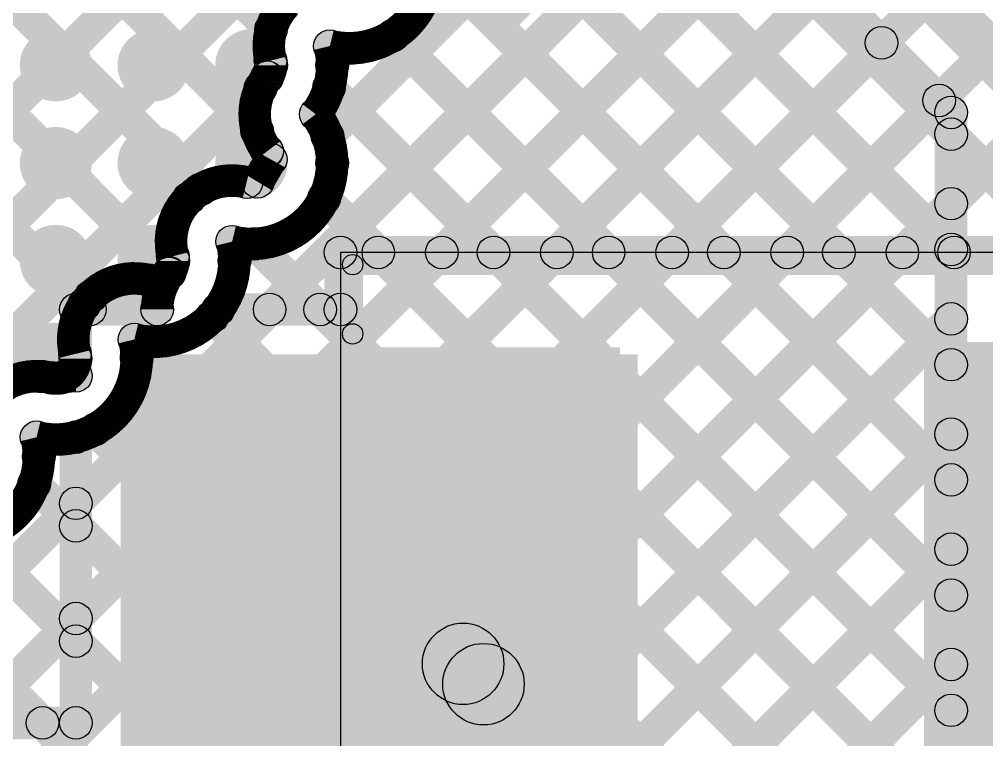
# Model space of a CAD drawing. Header units: millimetres. Extents: x -0.28 to 3.03, y -0.05 to 3.12.
# Drawn here: x 1.1991 to 1.4367, y 1.0364 to 1.2132 of the extents above; entities that cross this region are included whole.
import ezdxf

# ---------------------------------------------------------------- set-up
doc = ezdxf.new("R2010")
doc.units = ezdxf.units.MM
doc.header["$MEASUREMENT"] = 0
for name, color, linetype in [('BottomLayer', 5, 'Continuous'), ('BottomPaste', 16, 'Continuous'), ('BottomSolder', 6, 'Continuous'), ('TopLayer', 1, 'Continuous'), ('TopOverlay', 2, 'Continuous'), ('TopPaste', 8, 'Continuous'), ('TopSolder', 216, 'Continuous'), ('ViaHoleLayer', 16, 'Continuous')]:
    doc.layers.add(name, color=color, linetype=linetype)

# ---------------------------------------------------------------- blocks, each defined once
blk = doc.blocks.new('NR5040T4R7N_16')
at = {"layer": 'TopLayer'}
for points in [[(-0.10039, 0.07874), (-0.04134, 0.07874), (-0.04134, -0.07874), (-0.10039, -0.07874)], [(0.04134, 0.07874), (0.10039, 0.07874), (0.10039, -0.07874), (0.04134, -0.07874)]]:
    blk.add_hatch(color=1, dxfattribs=at).paths.add_polyline_path(points)
at = {"layer": 'TopOverlay'}
h = blk.add_hatch(color=2, dxfattribs=at)
edge = h.paths.add_edge_path()
edge.add_arc((-0.103, 0.103), 0.0025, 0, 360)
h = blk.add_hatch(color=2, dxfattribs=at)
edge = h.paths.add_edge_path()
edge.add_arc((-0.103, 0.103), 0.0025, 0, 360)
for points in [[(0.103, 0.1055), (0.103, 0.1005), (-0.103, 0.1005), (-0.103, 0.1055)], [(-0.1055, 0.103), (-0.1005, 0.103), (-0.1005, 0.086), (-0.1055, 0.086)], [(0.1005, 0.103), (0.1055, 0.103), (0.1055, 0.086), (0.1005, 0.086)], [(-0.1055, -0.086), (-0.1005, -0.086), (-0.1005, -0.103), (-0.1055, -0.103)], [(0.1005, -0.086), (0.1055, -0.086), (0.1055, -0.103), (0.1005, -0.103)], [(0.103, -0.1005), (0.103, -0.1055), (-0.103, -0.1055), (-0.103, -0.1005)]]:
    blk.add_hatch(color=2, dxfattribs=at).paths.add_polyline_path(points)
h = blk.add_hatch(color=2, dxfattribs=at)
edge = h.paths.add_edge_path()
edge.add_arc((0.103, 0.103), 0.0025, 0, 360)
h = blk.add_hatch(color=2, dxfattribs=at)
edge = h.paths.add_edge_path()
edge.add_arc((0.103, 0.103), 0.0025, 0, 360)
h = blk.add_hatch(color=2, dxfattribs=at)
edge = h.paths.add_edge_path()
edge.add_arc((-0.103, 0.086), 0.0025, 0, 360)
h = blk.add_hatch(color=2, dxfattribs=at)
edge = h.paths.add_edge_path()
edge.add_arc((0.103, 0.086), 0.0025, 0, 360)
h = blk.add_hatch(color=2, dxfattribs=at)
edge = h.paths.add_edge_path()
edge.add_arc((-0.117, 0.076), 0.0025, 0, 360)
h = blk.add_hatch(color=2, dxfattribs=at)
edge = h.paths.add_edge_path()
edge.add_arc((-0.109, 0.076), 0.0025, 0, 360)
h = blk.add_hatch(color=2, dxfattribs=at)
edge = h.paths.add_edge_path()
edge.add_arc((-0.103, -0.086), 0.0025, 0, 360)
h = blk.add_hatch(color=2, dxfattribs=at)
edge = h.paths.add_edge_path()
edge.add_arc((0.103, -0.086), 0.0025, 0, 360)
h = blk.add_hatch(color=2, dxfattribs=at)
edge = h.paths.add_edge_path()
edge.add_arc((-0.103, -0.103), 0.0025, 0, 360)
h = blk.add_hatch(color=2, dxfattribs=at)
edge = h.paths.add_edge_path()
edge.add_arc((-0.103, -0.103), 0.0025, 0, 360)
h = blk.add_hatch(color=2, dxfattribs=at)
edge = h.paths.add_edge_path()
edge.add_arc((0.103, -0.103), 0.0025, 0, 360)
h = blk.add_hatch(color=2, dxfattribs=at)
edge = h.paths.add_edge_path()
edge.add_arc((0.103, -0.103), 0.0025, 0, 360)
at = {"layer": 'TopPaste'}
for points in [[(-0.10039, 0.07874), (-0.04134, 0.07874), (-0.04134, -0.07874), (-0.10039, -0.07874)], [(0.04134, 0.07874), (0.10039, 0.07874), (0.10039, -0.07874), (0.04134, -0.07874)]]:
    blk.add_hatch(color=8, dxfattribs=at).paths.add_polyline_path(points)
at = {"layer": 'TopSolder'}
for points in [[(-0.10439, 0.08274), (-0.03734, 0.08274), (-0.03734, -0.08274), (-0.10439, -0.08274)], [(0.03734, 0.08274), (0.10439, 0.08274), (0.10439, -0.08274), (0.03734, -0.08274)]]:
    blk.add_hatch(color=216, dxfattribs=at).paths.add_polyline_path(points)
at = {"layer": 'TopOverlay', "const_width": 0.005}
blk.add_lwpolyline([(-0.109, 0.076, 1), (-0.117, 0.076, 1)], format="xyb", close=True, dxfattribs=at)
at = {"layer": 'TopOverlay'}
for centre in [(-0.103, 0.103), (-0.103, 0.103), (0.103, 0.103), (0.103, 0.103), (-0.103, 0.086), (0.103, 0.086), (-0.117, 0.076), (-0.109, 0.076), (-0.103, -0.086), (0.103, -0.086), (-0.103, -0.103), (-0.103, -0.103), (0.103, -0.103), (0.103, -0.103)]:
    blk.add_circle(centre, 0.0025, dxfattribs=at)
blk = doc.blocks.new('C__0603_B_82')
at = {"layer": 'BottomLayer'}
for points in [[(-0.045, -0.0175), (-0.045, 0.0175), (-0.015, 0.0175), (-0.015, -0.0175)], [(0.015, -0.0175), (0.015, 0.0175), (0.045, 0.0175), (0.045, -0.0175)]]:
    blk.add_hatch(color=5, dxfattribs=at).paths.add_polyline_path(points)
at = {"layer": 'BottomPaste'}
for points in [[(-0.045, -0.0175), (-0.045, 0.0175), (-0.015, 0.0175), (-0.015, -0.0175)], [(0.015, -0.0175), (0.015, 0.0175), (0.045, 0.0175), (0.045, -0.0175)]]:
    blk.add_hatch(color=16, dxfattribs=at).paths.add_polyline_path(points)
at = {"layer": 'BottomSolder'}
for points in [[(-0.04736, -0.01986), (-0.04736, 0.01986), (-0.01264, 0.01986), (-0.01264, -0.01986)], [(0.01264, -0.01986), (0.01264, 0.01986), (0.04736, 0.01986), (0.04736, -0.01986)]]:
    blk.add_hatch(color=6, dxfattribs=at).paths.add_polyline_path(points)

msp = doc.modelspace()

# ---------------------------------------------------------------- hatches: boundary and pattern name
at = {"layer": 'BottomLayer'}
for points in [[(1.02248, 1.44344), (1.02814, 1.4491), (1.26376, 1.21348), (1.2581, 1.20782)], [(0.99833, 1.43931), (1.00398, 1.44497), (1.26034, 1.18861), (1.25469, 1.18295)], [(0.98236, 1.42699), (0.98802, 1.43265), (1.24639, 1.17428), (1.24073, 1.16862)], [(0.96194, 1.41913), (0.96759, 1.42479), (1.2387, 1.15369), (1.23304, 1.14803)], [(0.95439, 1.39839), (0.96005, 1.40405), (1.21796, 1.14614), (1.2123, 1.14048)], [(0.9365, 1.388), (0.94216, 1.39366), (1.20742, 1.1284), (1.20177, 1.12274)], [(1.29424, 1.28483), (1.2999, 1.29048), (1.43083, 1.15955), (1.42517, 1.15389)], [(1.35797, 1.27597), (1.36646, 1.28446), (1.44924, 1.20167), (1.44076, 1.19318)], [(1.08754, 1.07641), (1.08188, 1.08207), (1.28051, 1.2807), (1.28617, 1.27505)], [(1.27767, 1.1817), (1.27202, 1.18735), (1.34516, 1.2605), (1.35082, 1.25484)], [(1.29535, 1.25543), (1.30101, 1.26109), (1.43083, 1.13127), (1.42517, 1.12561)], [(1.11566, 1.07625), (1.11, 1.08191), (1.28173, 1.25364), (1.28739, 1.24799)], [(1.36752, 1.24521), (1.37317, 1.25087), (1.43083, 1.19321), (1.42517, 1.18756)], [(1.36483, 1.24252), (1.37048, 1.24818), (1.43083, 1.18783), (1.42517, 1.18218)], [(1.05743, 0.93317), (1.05177, 0.93883), (1.3593, 1.24636), (1.36496, 1.2407)], [(1.08572, 0.93317), (1.08006, 0.93883), (1.37981, 1.23858), (1.38546, 1.23292)], [(1.29702, 1.22548), (1.30267, 1.23114), (1.43083, 1.10298), (1.42517, 1.09732)], [(1.114, 0.93317), (1.10834, 0.93883), (1.39395, 1.22444), (1.39961, 1.21878)], [(1.28788, 1.20633), (1.29353, 1.21199), (1.43083, 1.0747), (1.42517, 1.06904)], [(1.14228, 0.93317), (1.13663, 0.93883), (1.40809, 1.21029), (1.41375, 1.20464)], [(1.16852, 1.10083), (1.16286, 1.10648), (1.25552, 1.19914), (1.26117, 1.19348)], [(1.27235, 1.19358), (1.27801, 1.19923), (1.43083, 1.04641), (1.42517, 1.04076)], [(1.17057, 0.93317), (1.16491, 0.93883), (1.42223, 1.19615), (1.42789, 1.19049)], [(1.432, 0.986), (1.424, 0.986), (1.424, 1.19038), (1.432, 1.19038)], [(1.27117, 1.16648), (1.27682, 1.17213), (1.43083, 1.01813), (1.42517, 1.01247)], [(1.19885, 0.93317), (1.1932, 0.93883), (1.42517, 1.1708), (1.43083, 1.16515)], [(1.25409, 1.15527), (1.25975, 1.16092), (1.43083, 0.98984), (1.42517, 0.98419)], [(1.24366, 1.13741), (1.24932, 1.14307), (1.45356, 0.93883), (1.4479, 0.93317)], [(1.22714, 0.93317), (1.22148, 0.93883), (1.42517, 1.14252), (1.43083, 1.13686)], [(1.2251, 1.12769), (1.23076, 1.13335), (1.42528, 0.93883), (1.41962, 0.93317)], [(1.21483, 1.10968), (1.22048, 1.11534), (1.39699, 0.93883), (1.39133, 0.93317)], [(1.25542, 0.93317), (1.24976, 0.93883), (1.42517, 1.11424), (1.43083, 1.10858)], [(1.19991, 1.09631), (1.20557, 1.10197), (1.36871, 0.93883), (1.36305, 0.93317)], [(1.15643, 1.08322), (1.16209, 1.08888), (1.31214, 0.93883), (1.30648, 0.93317)], [(1.18447, 1.08347), (1.19013, 1.08913), (1.34042, 0.93883), (1.33477, 0.93317)], [(1.28371, 0.93317), (1.27805, 0.93883), (1.42517, 1.08595), (1.43083, 1.08029)], [(1.31199, 0.93317), (1.30633, 0.93883), (1.42517, 1.05767), (1.43083, 1.05201)]]:
    msp.add_hatch(color=5, dxfattribs=at).paths.add_polyline_path(points)
h = msp.add_hatch(color=5, dxfattribs=at)
edge = h.paths.add_edge_path()
edge.add_arc((1.26093, 1.21065), 0.004, 0, 360)
h = msp.add_hatch(color=5, dxfattribs=at)
edge = h.paths.add_edge_path()
edge.add_arc((1.29071, 1.20916), 0.004, 0, 360)
h = msp.add_hatch(color=5, dxfattribs=at)
edge = h.paths.add_edge_path()
edge.add_arc((1.20808, 1.20195), 0.00886, 0, 360)
h = msp.add_hatch(color=5, dxfattribs=at)
edge = h.paths.add_edge_path()
edge.add_arc((1.23209, 1.20195), 0.00886, 0, 360)
h = msp.add_hatch(color=5, dxfattribs=at)
edge = h.paths.add_edge_path()
edge.add_arc((1.25611, 1.20195), 0.00886, 0, 360)
h = msp.add_hatch(color=5, dxfattribs=at)
edge = h.paths.add_edge_path()
edge.add_arc((1.2754, 1.20668), 0.004, 0, 360)
h = msp.add_hatch(color=5, dxfattribs=at)
edge = h.paths.add_edge_path()
edge.add_arc((1.2754, 1.20668), 0.004, 0, 360)
h = msp.add_hatch(color=5, dxfattribs=at)
edge = h.paths.add_edge_path()
edge.add_arc((1.41092, 1.20746), 0.004, 0, 360)
h = msp.add_hatch(color=5, dxfattribs=at)
edge = h.paths.add_edge_path()
edge.add_arc((1.26083, 1.20311), 0.004, 0, 360)
h = msp.add_hatch(color=5, dxfattribs=at)
edge = h.paths.add_edge_path()
edge.add_arc((1.26083, 1.20311), 0.004, 0, 360)
h = msp.add_hatch(color=5, dxfattribs=at)
edge = h.paths.add_edge_path()
edge.add_arc((1.26097, 1.20195), 0.004, 0, 360)
h = msp.add_hatch(color=5, dxfattribs=at)
edge = h.paths.add_edge_path()
edge.add_arc((1.27597, 1.20195), 0.004, 0, 360)
h = msp.add_hatch(color=5, dxfattribs=at)
edge = h.paths.add_edge_path()
edge.add_arc((1.27597, 1.20195), 0.004, 0, 360)
h = msp.add_hatch(color=5, dxfattribs=at)
edge = h.paths.add_edge_path()
edge.add_arc((1.25998, 1.19902), 0.004, 0, 360)
h = msp.add_hatch(color=5, dxfattribs=at)
edge = h.paths.add_edge_path()
edge.add_arc((1.26, 1.19904), 0.004, 0, 360)
h = msp.add_hatch(color=5, dxfattribs=at)
edge = h.paths.add_edge_path()
edge.add_arc((1.26, 1.19904), 0.004, 0, 360)
h = msp.add_hatch(color=5, dxfattribs=at)
edge = h.paths.add_edge_path()
edge.add_arc((1.25834, 1.19631), 0.004, 0, 360)
h = msp.add_hatch(color=5, dxfattribs=at)
edge = h.paths.add_edge_path()
edge.add_arc((1.27518, 1.19641), 0.004, 0, 360)
h = msp.add_hatch(color=5, dxfattribs=at)
edge = h.paths.add_edge_path()
edge.add_arc((1.42506, 1.19332), 0.004, 0, 360)
h = msp.add_hatch(color=5, dxfattribs=at)
edge = h.paths.add_edge_path()
edge.add_arc((1.27193, 1.18994), 0.004, 0, 360)
h = msp.add_hatch(color=5, dxfattribs=at)
edge = h.paths.add_edge_path()
edge.add_arc((1.27193, 1.18994), 0.004, 0, 360)
h = msp.add_hatch(color=5, dxfattribs=at)
edge = h.paths.add_edge_path()
edge.add_arc((1.428, 1.19038), 0.004, 0, 360)
h = msp.add_hatch(color=5, dxfattribs=at)
edge = h.paths.add_edge_path()
edge.add_arc((1.428, 1.19038), 0.004, 0, 360)
h = msp.add_hatch(color=5, dxfattribs=at)
edge = h.paths.add_edge_path()
edge.add_arc((1.25752, 1.18578), 0.004, 0, 360)
h = msp.add_hatch(color=5, dxfattribs=at)
edge = h.paths.add_edge_path()
edge.add_arc((1.27484, 1.18453), 0.004, 0, 360)
h = msp.add_hatch(color=5, dxfattribs=at)
edge = h.paths.add_edge_path()
edge.add_arc((1.428, 1.18501), 0.004, 0, 360)
h = msp.add_hatch(color=5, dxfattribs=at)
edge = h.paths.add_edge_path()
edge.add_arc((1.20808, 1.17794), 0.00886, 0, 360)
h = msp.add_hatch(color=5, dxfattribs=at)
edge = h.paths.add_edge_path()
edge.add_arc((1.23209, 1.17794), 0.00886, 0, 360)
h = msp.add_hatch(color=5, dxfattribs=at)
edge = h.paths.add_edge_path()
edge.add_arc((1.25611, 1.17794), 0.00886, 0, 360)
h = msp.add_hatch(color=5, dxfattribs=at)
edge = h.paths.add_edge_path()
edge.add_arc((1.25998, 1.18087), 0.004, 0, 360)
h = msp.add_hatch(color=5, dxfattribs=at)
edge = h.paths.add_edge_path()
edge.add_arc((1.26, 1.18085), 0.004, 0, 360)
h = msp.add_hatch(color=5, dxfattribs=at)
edge = h.paths.add_edge_path()
edge.add_arc((1.26088, 1.17885), 0.004, 0, 360)
h = msp.add_hatch(color=5, dxfattribs=at)
edge = h.paths.add_edge_path()
edge.add_arc((1.27597, 1.17794), 0.004, 0, 360)
h = msp.add_hatch(color=5, dxfattribs=at)
edge = h.paths.add_edge_path()
edge.add_arc((1.27597, 1.17794), 0.004, 0, 360)
h = msp.add_hatch(color=5, dxfattribs=at)
edge = h.paths.add_edge_path()
edge.add_arc((1.25495, 1.17322), 0.004, 0, 360)
h = msp.add_hatch(color=5, dxfattribs=at)
edge = h.paths.add_edge_path()
edge.add_arc((1.25768, 1.17334), 0.004, 0, 360)
h = msp.add_hatch(color=5, dxfattribs=at)
edge = h.paths.add_edge_path()
edge.add_arc((1.24356, 1.17145), 0.004, 0, 360)
h = msp.add_hatch(color=5, dxfattribs=at)
edge = h.paths.add_edge_path()
edge.add_arc((1.24077, 1.16926), 0.004, 0, 360)
h = msp.add_hatch(color=5, dxfattribs=at)
edge = h.paths.add_edge_path()
edge.add_arc((1.24077, 1.16926), 0.004, 0, 360)
h = msp.add_hatch(color=5, dxfattribs=at)
edge = h.paths.add_edge_path()
edge.add_arc((1.24077, 1.16926), 0.004, 0, 360)
h = msp.add_hatch(color=5, dxfattribs=at)
edge = h.paths.add_edge_path()
edge.add_arc((1.27399, 1.16931), 0.004, 0, 360)
h = msp.add_hatch(color=5, dxfattribs=at)
edge = h.paths.add_edge_path()
edge.add_arc((1.428, 1.16798), 0.004, 0, 360)
h = msp.add_hatch(color=5, dxfattribs=at)
edge = h.paths.add_edge_path()
edge.add_arc((1.20808, 1.15392), 0.00886, 0, 360)
h = msp.add_hatch(color=5, dxfattribs=at)
edge = h.paths.add_edge_path()
edge.add_arc((1.23209, 1.15392), 0.00886, 0, 360)
h = msp.add_hatch(color=5, dxfattribs=at)
edge = h.paths.add_edge_path()
edge.add_arc((1.25138, 1.15865), 0.004, 0, 360)
h = msp.add_hatch(color=5, dxfattribs=at)
edge = h.paths.add_edge_path()
edge.add_arc((1.25138, 1.15865), 0.004, 0, 360)
h = msp.add_hatch(color=5, dxfattribs=at)
edge = h.paths.add_edge_path()
edge.add_arc((1.25692, 1.1581), 0.004, 0, 360)
h = msp.add_hatch(color=5, dxfattribs=at)
edge = h.paths.add_edge_path()
edge.add_arc((1.428, 1.15672), 0.004, 0, 360)
h = msp.add_hatch(color=5, dxfattribs=at)
edge = h.paths.add_edge_path()
edge.add_arc((1.23681, 1.15508), 0.004, 0, 360)
h = msp.add_hatch(color=5, dxfattribs=at)
edge = h.paths.add_edge_path()
edge.add_arc((1.23681, 1.15508), 0.004, 0, 360)
h = msp.add_hatch(color=5, dxfattribs=at)
edge = h.paths.add_edge_path()
edge.add_arc((1.23695, 1.15392), 0.004, 0, 360)
h = msp.add_hatch(color=5, dxfattribs=at)
edge = h.paths.add_edge_path()
edge.add_arc((1.25195, 1.15392), 0.004, 0, 360)
h = msp.add_hatch(color=5, dxfattribs=at)
edge = h.paths.add_edge_path()
edge.add_arc((1.25195, 1.15392), 0.004, 0, 360)
h = msp.add_hatch(color=5, dxfattribs=at)
edge = h.paths.add_edge_path()
edge.add_arc((1.23587, 1.15086), 0.004, 0, 360)
h = msp.add_hatch(color=5, dxfattribs=at)
edge = h.paths.add_edge_path()
edge.add_arc((1.23094, 1.1492), 0.004, 0, 360)
h = msp.add_hatch(color=5, dxfattribs=at)
edge = h.paths.add_edge_path()
edge.add_arc((1.23094, 1.1492), 0.004, 0, 360)
h = msp.add_hatch(color=5, dxfattribs=at)
edge = h.paths.add_edge_path()
edge.add_arc((1.23094, 1.1492), 0.004, 0, 360)
h = msp.add_hatch(color=5, dxfattribs=at)
edge = h.paths.add_edge_path()
edge.add_arc((1.21676, 1.14524), 0.004, 0, 360)
h = msp.add_hatch(color=5, dxfattribs=at)
edge = h.paths.add_edge_path()
edge.add_arc((1.21676, 1.14524), 0.004, 0, 360)
h = msp.add_hatch(color=5, dxfattribs=at)
edge = h.paths.add_edge_path()
edge.add_arc((1.21676, 1.14524), 0.004, 0, 360)
h = msp.add_hatch(color=5, dxfattribs=at)
edge = h.paths.add_edge_path()
edge.add_arc((1.21513, 1.14331), 0.004, 0, 360)
h = msp.add_hatch(color=5, dxfattribs=at)
edge = h.paths.add_edge_path()
edge.add_arc((1.24649, 1.14024), 0.004, 0, 360)
h = msp.add_hatch(color=5, dxfattribs=at)
edge = h.paths.add_edge_path()
edge.add_arc((1.428, 1.13969), 0.004, 0, 360)
h = msp.add_hatch(color=5, dxfattribs=at)
edge = h.paths.add_edge_path()
edge.add_arc((1.20808, 1.12991), 0.00886, 0, 360)
h = msp.add_hatch(color=5, dxfattribs=at)
edge = h.paths.add_edge_path()
edge.add_arc((1.22737, 1.13463), 0.004, 0, 360)
h = msp.add_hatch(color=5, dxfattribs=at)
edge = h.paths.add_edge_path()
edge.add_arc((1.22737, 1.13463), 0.004, 0, 360)
h = msp.add_hatch(color=5, dxfattribs=at)
edge = h.paths.add_edge_path()
edge.add_arc((1.2128, 1.13106), 0.004, 0, 360)
h = msp.add_hatch(color=5, dxfattribs=at)
edge = h.paths.add_edge_path()
edge.add_arc((1.21294, 1.12991), 0.004, 0, 360)
h = msp.add_hatch(color=5, dxfattribs=at)
edge = h.paths.add_edge_path()
edge.add_arc((1.22793, 1.13052), 0.004, 0, 360)
h = msp.add_hatch(color=5, dxfattribs=at)
edge = h.paths.add_edge_path()
edge.add_arc((1.22794, 1.12991), 0.004, 0, 360)
h = msp.add_hatch(color=5, dxfattribs=at)
edge = h.paths.add_edge_path()
edge.add_arc((1.22794, 1.12991), 0.004, 0, 360)
h = msp.add_hatch(color=5, dxfattribs=at)
edge = h.paths.add_edge_path()
edge.add_arc((1.428, 1.12844), 0.004, 0, 360)
h = msp.add_hatch(color=5, dxfattribs=at)
edge = h.paths.add_edge_path()
edge.add_arc((1.20459, 1.12557), 0.004, 0, 360)
h = msp.add_hatch(color=5, dxfattribs=at)
edge = h.paths.add_edge_path()
edge.add_arc((1.20692, 1.12519), 0.004, 0, 360)
h = msp.add_hatch(color=5, dxfattribs=at)
edge = h.paths.add_edge_path()
edge.add_arc((1.20692, 1.12519), 0.004, 0, 360)
h = msp.add_hatch(color=5, dxfattribs=at)
edge = h.paths.add_edge_path()
edge.add_arc((1.20335, 1.11062), 0.004, 0, 360)
h = msp.add_hatch(color=5, dxfattribs=at)
edge = h.paths.add_edge_path()
edge.add_arc((1.20335, 1.11062), 0.004, 0, 360)
h = msp.add_hatch(color=5, dxfattribs=at)
edge = h.paths.add_edge_path()
edge.add_arc((1.21765, 1.11251), 0.004, 0, 360)
h = msp.add_hatch(color=5, dxfattribs=at)
edge = h.paths.add_edge_path()
edge.add_arc((1.428, 1.11141), 0.004, 0, 360)
h = msp.add_hatch(color=5, dxfattribs=at)
edge = h.paths.add_edge_path()
edge.add_arc((1.20392, 1.10589), 0.004, 0, 360)
h = msp.add_hatch(color=5, dxfattribs=at)
edge = h.paths.add_edge_path()
edge.add_arc((1.20392, 1.10589), 0.004, 0, 360)
h = msp.add_hatch(color=5, dxfattribs=at)
edge = h.paths.add_edge_path()
edge.add_arc((1.20274, 1.09914), 0.004, 0, 360)
h = msp.add_hatch(color=5, dxfattribs=at)
edge = h.paths.add_edge_path()
edge.add_arc((1.428, 1.10015), 0.004, 0, 360)
h = msp.add_hatch(color=5, dxfattribs=at)
edge = h.paths.add_edge_path()
edge.add_arc((1.428, 1.08312), 0.004, 0, 360)
h = msp.add_hatch(color=5, dxfattribs=at)
edge = h.paths.add_edge_path()
edge.add_arc((1.428, 1.07187), 0.004, 0, 360)
h = msp.add_hatch(color=5, dxfattribs=at)
edge = h.paths.add_edge_path()
edge.add_arc((1.428, 1.05484), 0.004, 0, 360)
h = msp.add_hatch(color=5, dxfattribs=at)
edge = h.paths.add_edge_path()
edge.add_arc((1.428, 1.04358), 0.004, 0, 360)
at = {"layer": 'TopLayer'}
for points in [[(1.02248, 1.44344), (1.02814, 1.4491), (1.26376, 1.21348), (1.2581, 1.20782)], [(0.99833, 1.43931), (1.00398, 1.44497), (1.26034, 1.18861), (1.25469, 1.18295)], [(0.98236, 1.42699), (0.98802, 1.43265), (1.24639, 1.17428), (1.24073, 1.16862)], [(0.96194, 1.41913), (0.96759, 1.42479), (1.2387, 1.15369), (1.23304, 1.14803)], [(0.95439, 1.39839), (0.96005, 1.40405), (1.21927, 1.14483), (1.21362, 1.13917)], [(0.9365, 1.388), (0.94216, 1.39366), (1.20742, 1.1284), (1.20177, 1.12274)], [(1.27767, 1.1817), (1.27202, 1.18735), (1.47357, 1.3889), (1.47922, 1.38325)], [(1.26343, 1.13917), (1.25777, 1.14483), (1.4869, 1.37395), (1.49255, 1.36829)], [(1.27267, 1.36296), (1.27833, 1.36862), (1.48812, 1.15883), (1.48246, 1.15317)], [(1.30572, 1.15317), (1.30006, 1.15883), (1.46412, 1.32289), (1.46977, 1.31723)], [(1.29567, 1.31168), (1.30133, 1.31733), (1.45983, 1.15883), (1.45418, 1.15317)], [(1.334, 1.15317), (1.32834, 1.15883), (1.46573, 1.29622), (1.47139, 1.29056)], [(1.29424, 1.28483), (1.2999, 1.29048), (1.43155, 1.15883), (1.42589, 1.15317)], [(1.08754, 1.07641), (1.08188, 1.08207), (1.28051, 1.2807), (1.28617, 1.27505)], [(1.36228, 1.15317), (1.35663, 1.15883), (1.46261, 1.26481), (1.46827, 1.25916)], [(1.29535, 1.25543), (1.30101, 1.26109), (1.40327, 1.15883), (1.39761, 1.15317)], [(1.11566, 1.07625), (1.11, 1.08191), (1.28173, 1.25364), (1.28739, 1.24799)], [(1.39057, 1.15317), (1.38491, 1.15883), (1.46197, 1.23589), (1.46763, 1.23023)], [(1.29702, 1.22548), (1.30267, 1.23114), (1.37498, 1.15883), (1.36932, 1.15317)], [(1.41885, 1.15317), (1.4132, 1.15883), (1.47259, 1.21822), (1.47824, 1.21256)], [(1.28788, 1.20633), (1.29353, 1.21199), (1.3467, 1.15883), (1.34104, 1.15317)], [(1.16852, 1.10083), (1.16286, 1.10648), (1.25552, 1.19914), (1.26117, 1.19348)], [(1.27235, 1.19358), (1.27801, 1.19923), (1.31841, 1.15883), (1.31276, 1.15317)], [(1.27117, 1.16648), (1.27682, 1.17213), (1.29013, 1.15883), (1.28447, 1.15317)], [(1.25409, 1.15527), (1.25975, 1.16092), (1.27584, 1.14483), (1.27019, 1.13917)], [(1.278, 1.152), (1.278, 1.16), (1.503, 1.16), (1.503, 1.152)], [(1.282, 1.142), (1.274, 1.142), (1.274, 1.156), (1.282, 1.156)], [(1.213, 1.138), (1.213, 1.146), (1.23298, 1.146), (1.23298, 1.138)], [(1.24798, 1.138), (1.24798, 1.146), (1.278, 1.146), (1.278, 1.138)], [(1.217, 1.12567), (1.209, 1.12567), (1.209, 1.142), (1.217, 1.142)], [(1.426, 0.71), (1.54, 0.71), (1.54, 1.134), (1.426, 1.134)], [(1.224, 0.919), (1.351, 0.919), (1.351, 1.131), (1.224, 1.131)], [(1.217, 1.0405), (1.209, 1.0405), (1.209, 1.11067), (1.217, 1.11067)], [(1.19991, 1.09631), (1.20557, 1.10197), (1.21583, 1.09171), (1.21017, 1.08605)], [(1.16193, 1.03767), (1.15627, 1.04333), (1.21017, 1.09723), (1.21583, 1.09157)], [(1.15643, 1.08322), (1.16209, 1.08888), (1.20764, 1.04333), (1.20198, 1.03767)], [(1.18447, 1.08347), (1.19013, 1.08913), (1.21583, 1.06342), (1.21017, 1.05777)], [(1.19022, 1.03767), (1.18456, 1.04333), (1.21017, 1.06894), (1.21583, 1.06328)], [(1.30106, 1.04793), (1.3152, 1.06207), (1.3202, 1.05707), (1.30606, 1.04293)], [(1.01773, 1.0365), (1.01773, 1.0445), (1.213, 1.0445), (1.213, 1.0365)]]:
    msp.add_hatch(color=1, dxfattribs=at).paths.add_polyline_path(points)
h = msp.add_hatch(color=1, dxfattribs=at)
edge = h.paths.add_edge_path()
edge.add_arc((1.26093, 1.21065), 0.004, 0, 360)
h = msp.add_hatch(color=1, dxfattribs=at)
edge = h.paths.add_edge_path()
edge.add_arc((1.29071, 1.20916), 0.004, 0, 360)
h = msp.add_hatch(color=1, dxfattribs=at)
edge = h.paths.add_edge_path()
edge.add_arc((1.20808, 1.20195), 0.00886, 0, 360)
h = msp.add_hatch(color=1, dxfattribs=at)
edge = h.paths.add_edge_path()
edge.add_arc((1.23209, 1.20195), 0.00886, 0, 360)
h = msp.add_hatch(color=1, dxfattribs=at)
edge = h.paths.add_edge_path()
edge.add_arc((1.25611, 1.20195), 0.00886, 0, 360)
h = msp.add_hatch(color=1, dxfattribs=at)
edge = h.paths.add_edge_path()
edge.add_arc((1.2754, 1.20668), 0.004, 0, 360)
h = msp.add_hatch(color=1, dxfattribs=at)
edge = h.paths.add_edge_path()
edge.add_arc((1.2754, 1.20668), 0.004, 0, 360)
h = msp.add_hatch(color=1, dxfattribs=at)
edge = h.paths.add_edge_path()
edge.add_arc((1.26083, 1.20311), 0.004, 0, 360)
h = msp.add_hatch(color=1, dxfattribs=at)
edge = h.paths.add_edge_path()
edge.add_arc((1.26083, 1.20311), 0.004, 0, 360)
h = msp.add_hatch(color=1, dxfattribs=at)
edge = h.paths.add_edge_path()
edge.add_arc((1.26097, 1.20195), 0.004, 0, 360)
h = msp.add_hatch(color=1, dxfattribs=at)
edge = h.paths.add_edge_path()
edge.add_arc((1.27597, 1.20195), 0.004, 0, 360)
h = msp.add_hatch(color=1, dxfattribs=at)
edge = h.paths.add_edge_path()
edge.add_arc((1.27597, 1.20195), 0.004, 0, 360)
h = msp.add_hatch(color=1, dxfattribs=at)
edge = h.paths.add_edge_path()
edge.add_arc((1.25998, 1.19902), 0.004, 0, 360)
h = msp.add_hatch(color=1, dxfattribs=at)
edge = h.paths.add_edge_path()
edge.add_arc((1.26, 1.19904), 0.004, 0, 360)
h = msp.add_hatch(color=1, dxfattribs=at)
edge = h.paths.add_edge_path()
edge.add_arc((1.26, 1.19904), 0.004, 0, 360)
h = msp.add_hatch(color=1, dxfattribs=at)
edge = h.paths.add_edge_path()
edge.add_arc((1.25834, 1.19631), 0.004, 0, 360)
h = msp.add_hatch(color=1, dxfattribs=at)
edge = h.paths.add_edge_path()
edge.add_arc((1.27518, 1.19641), 0.004, 0, 360)
h = msp.add_hatch(color=1, dxfattribs=at)
edge = h.paths.add_edge_path()
edge.add_arc((1.27193, 1.18994), 0.004, 0, 360)
h = msp.add_hatch(color=1, dxfattribs=at)
edge = h.paths.add_edge_path()
edge.add_arc((1.27193, 1.18994), 0.004, 0, 360)
h = msp.add_hatch(color=1, dxfattribs=at)
edge = h.paths.add_edge_path()
edge.add_arc((1.25752, 1.18578), 0.004, 0, 360)
h = msp.add_hatch(color=1, dxfattribs=at)
edge = h.paths.add_edge_path()
edge.add_arc((1.27484, 1.18453), 0.004, 0, 360)
h = msp.add_hatch(color=1, dxfattribs=at)
edge = h.paths.add_edge_path()
edge.add_arc((1.20808, 1.17794), 0.00886, 0, 360)
h = msp.add_hatch(color=1, dxfattribs=at)
edge = h.paths.add_edge_path()
edge.add_arc((1.23209, 1.17794), 0.00886, 0, 360)
h = msp.add_hatch(color=1, dxfattribs=at)
edge = h.paths.add_edge_path()
edge.add_arc((1.25611, 1.17794), 0.00886, 0, 360)
h = msp.add_hatch(color=1, dxfattribs=at)
edge = h.paths.add_edge_path()
edge.add_arc((1.25998, 1.18087), 0.004, 0, 360)
h = msp.add_hatch(color=1, dxfattribs=at)
edge = h.paths.add_edge_path()
edge.add_arc((1.26, 1.18085), 0.004, 0, 360)
h = msp.add_hatch(color=1, dxfattribs=at)
edge = h.paths.add_edge_path()
edge.add_arc((1.26088, 1.17885), 0.004, 0, 360)
h = msp.add_hatch(color=1, dxfattribs=at)
edge = h.paths.add_edge_path()
edge.add_arc((1.27597, 1.17794), 0.004, 0, 360)
h = msp.add_hatch(color=1, dxfattribs=at)
edge = h.paths.add_edge_path()
edge.add_arc((1.27597, 1.17794), 0.004, 0, 360)
h = msp.add_hatch(color=1, dxfattribs=at)
edge = h.paths.add_edge_path()
edge.add_arc((1.25495, 1.17322), 0.004, 0, 360)
h = msp.add_hatch(color=1, dxfattribs=at)
edge = h.paths.add_edge_path()
edge.add_arc((1.25768, 1.17334), 0.004, 0, 360)
h = msp.add_hatch(color=1, dxfattribs=at)
edge = h.paths.add_edge_path()
edge.add_arc((1.24356, 1.17145), 0.004, 0, 360)
h = msp.add_hatch(color=1, dxfattribs=at)
edge = h.paths.add_edge_path()
edge.add_arc((1.24077, 1.16926), 0.004, 0, 360)
h = msp.add_hatch(color=1, dxfattribs=at)
edge = h.paths.add_edge_path()
edge.add_arc((1.24077, 1.16926), 0.004, 0, 360)
h = msp.add_hatch(color=1, dxfattribs=at)
edge = h.paths.add_edge_path()
edge.add_arc((1.24077, 1.16926), 0.004, 0, 360)
h = msp.add_hatch(color=1, dxfattribs=at)
edge = h.paths.add_edge_path()
edge.add_arc((1.27399, 1.16931), 0.004, 0, 360)
h = msp.add_hatch(color=1, dxfattribs=at)
edge = h.paths.add_edge_path()
edge.add_arc((1.20808, 1.15392), 0.00886, 0, 360)
h = msp.add_hatch(color=1, dxfattribs=at)
edge = h.paths.add_edge_path()
edge.add_arc((1.23209, 1.15392), 0.00886, 0, 360)
h = msp.add_hatch(color=1, dxfattribs=at)
edge = h.paths.add_edge_path()
edge.add_arc((1.25138, 1.15865), 0.004, 0, 360)
h = msp.add_hatch(color=1, dxfattribs=at)
edge = h.paths.add_edge_path()
edge.add_arc((1.25138, 1.15865), 0.004, 0, 360)
h = msp.add_hatch(color=1, dxfattribs=at)
edge = h.paths.add_edge_path()
edge.add_arc((1.25692, 1.1581), 0.004, 0, 360)
h = msp.add_hatch(color=1, dxfattribs=at)
edge = h.paths.add_edge_path()
edge.add_arc((1.278, 1.156), 0.004, 0, 360)
h = msp.add_hatch(color=1, dxfattribs=at)
edge = h.paths.add_edge_path()
edge.add_arc((1.278, 1.156), 0.004, 0, 360)
h = msp.add_hatch(color=1, dxfattribs=at)
edge = h.paths.add_edge_path()
edge.add_arc((1.2873, 1.156), 0.004, 0, 360)
h = msp.add_hatch(color=1, dxfattribs=at)
edge = h.paths.add_edge_path()
edge.add_arc((1.30289, 1.156), 0.004, 0, 360)
h = msp.add_hatch(color=1, dxfattribs=at)
edge = h.paths.add_edge_path()
edge.add_arc((1.31558, 1.156), 0.004, 0, 360)
h = msp.add_hatch(color=1, dxfattribs=at)
edge = h.paths.add_edge_path()
edge.add_arc((1.33117, 1.156), 0.004, 0, 360)
h = msp.add_hatch(color=1, dxfattribs=at)
edge = h.paths.add_edge_path()
edge.add_arc((1.34387, 1.156), 0.004, 0, 360)
h = msp.add_hatch(color=1, dxfattribs=at)
edge = h.paths.add_edge_path()
edge.add_arc((1.35946, 1.156), 0.004, 0, 360)
h = msp.add_hatch(color=1, dxfattribs=at)
edge = h.paths.add_edge_path()
edge.add_arc((1.37215, 1.156), 0.004, 0, 360)
h = msp.add_hatch(color=1, dxfattribs=at)
edge = h.paths.add_edge_path()
edge.add_arc((1.38774, 1.156), 0.004, 0, 360)
h = msp.add_hatch(color=1, dxfattribs=at)
edge = h.paths.add_edge_path()
edge.add_arc((1.40044, 1.156), 0.004, 0, 360)
h = msp.add_hatch(color=1, dxfattribs=at)
edge = h.paths.add_edge_path()
edge.add_arc((1.41602, 1.156), 0.004, 0, 360)
h = msp.add_hatch(color=1, dxfattribs=at)
edge = h.paths.add_edge_path()
edge.add_arc((1.42872, 1.156), 0.004, 0, 360)
h = msp.add_hatch(color=1, dxfattribs=at)
edge = h.paths.add_edge_path()
edge.add_arc((1.23681, 1.15508), 0.004, 0, 360)
h = msp.add_hatch(color=1, dxfattribs=at)
edge = h.paths.add_edge_path()
edge.add_arc((1.23681, 1.15508), 0.004, 0, 360)
h = msp.add_hatch(color=1, dxfattribs=at)
edge = h.paths.add_edge_path()
edge.add_arc((1.23695, 1.15392), 0.004, 0, 360)
h = msp.add_hatch(color=1, dxfattribs=at)
edge = h.paths.add_edge_path()
edge.add_arc((1.25195, 1.15392), 0.004, 0, 360)
h = msp.add_hatch(color=1, dxfattribs=at)
edge = h.paths.add_edge_path()
edge.add_arc((1.25195, 1.15392), 0.004, 0, 360)
h = msp.add_hatch(color=1, dxfattribs=at)
edge = h.paths.add_edge_path()
edge.add_arc((1.23587, 1.15086), 0.004, 0, 360)
h = msp.add_hatch(color=1, dxfattribs=at)
edge = h.paths.add_edge_path()
edge.add_arc((1.23598, 1.151), 0.004, 0, 360)
h = msp.add_hatch(color=1, dxfattribs=at)
edge = h.paths.add_edge_path()
edge.add_arc((1.23598, 1.151), 0.004, 0, 360)
h = msp.add_hatch(color=1, dxfattribs=at)
edge = h.paths.add_edge_path()
edge.add_arc((1.23598, 1.151), 0.004, 0, 360)
h = msp.add_hatch(color=1, dxfattribs=at)
edge = h.paths.add_edge_path()
edge.add_arc((1.213, 1.142), 0.004, 0, 360)
h = msp.add_hatch(color=1, dxfattribs=at)
edge = h.paths.add_edge_path()
edge.add_arc((1.213, 1.142), 0.004, 0, 360)
h = msp.add_hatch(color=1, dxfattribs=at)
edge = h.paths.add_edge_path()
edge.add_arc((1.21645, 1.142), 0.004, 0, 360)
h = msp.add_hatch(color=1, dxfattribs=at)
edge = h.paths.add_edge_path()
edge.add_arc((1.23298, 1.142), 0.004, 0, 360)
h = msp.add_hatch(color=1, dxfattribs=at)
edge = h.paths.add_edge_path()
edge.add_arc((1.23298, 1.142), 0.004, 0, 360)
h = msp.add_hatch(color=1, dxfattribs=at)
edge = h.paths.add_edge_path()
edge.add_arc((1.23298, 1.142), 0.004, 0, 360)
h = msp.add_hatch(color=1, dxfattribs=at)
edge = h.paths.add_edge_path()
edge.add_arc((1.24798, 1.142), 0.004, 0, 360)
h = msp.add_hatch(color=1, dxfattribs=at)
edge = h.paths.add_edge_path()
edge.add_arc((1.24798, 1.142), 0.004, 0, 360)
h = msp.add_hatch(color=1, dxfattribs=at)
edge = h.paths.add_edge_path()
edge.add_arc((1.2606, 1.142), 0.004, 0, 360)
h = msp.add_hatch(color=1, dxfattribs=at)
edge = h.paths.add_edge_path()
edge.add_arc((1.27302, 1.142), 0.004, 0, 360)
h = msp.add_hatch(color=1, dxfattribs=at)
edge = h.paths.add_edge_path()
edge.add_arc((1.278, 1.142), 0.004, 0, 360)
h = msp.add_hatch(color=1, dxfattribs=at)
edge = h.paths.add_edge_path()
edge.add_arc((1.278, 1.142), 0.004, 0, 360)
h = msp.add_hatch(color=1, dxfattribs=at)
edge = h.paths.add_edge_path()
edge.add_arc((1.20808, 1.12991), 0.00886, 0, 360)
h = msp.add_hatch(color=1, dxfattribs=at)
edge = h.paths.add_edge_path()
edge.add_arc((1.20459, 1.12557), 0.004, 0, 360)
h = msp.add_hatch(color=1, dxfattribs=at)
edge = h.paths.add_edge_path()
edge.add_arc((1.20692, 1.12519), 0.004, 0, 360)
h = msp.add_hatch(color=1, dxfattribs=at)
edge = h.paths.add_edge_path()
edge.add_arc((1.20926, 1.12519), 0.004, 0, 360)
h = msp.add_hatch(color=1, dxfattribs=at)
edge = h.paths.add_edge_path()
edge.add_arc((1.20928, 1.1252), 0.004, 0, 360)
h = msp.add_hatch(color=1, dxfattribs=at)
edge = h.paths.add_edge_path()
edge.add_arc((1.213, 1.12567), 0.004, 0, 360)
h = msp.add_hatch(color=1, dxfattribs=at)
edge = h.paths.add_edge_path()
edge.add_arc((1.213, 1.12567), 0.004, 0, 360)
h = msp.add_hatch(color=1, dxfattribs=at)
edge = h.paths.add_edge_path()
edge.add_arc((1.213, 1.12567), 0.004, 0, 360)
h = msp.add_hatch(color=1, dxfattribs=at)
edge = h.paths.add_edge_path()
edge.add_arc((1.20335, 1.11062), 0.004, 0, 360)
h = msp.add_hatch(color=1, dxfattribs=at)
edge = h.paths.add_edge_path()
edge.add_arc((1.20335, 1.11062), 0.004, 0, 360)
h = msp.add_hatch(color=1, dxfattribs=at)
edge = h.paths.add_edge_path()
edge.add_arc((1.213, 1.11067), 0.004, 0, 360)
h = msp.add_hatch(color=1, dxfattribs=at)
edge = h.paths.add_edge_path()
edge.add_arc((1.213, 1.11067), 0.004, 0, 360)
h = msp.add_hatch(color=1, dxfattribs=at)
edge = h.paths.add_edge_path()
edge.add_arc((1.20392, 1.10589), 0.004, 0, 360)
h = msp.add_hatch(color=1, dxfattribs=at)
edge = h.paths.add_edge_path()
edge.add_arc((1.20392, 1.10589), 0.004, 0, 360)
h = msp.add_hatch(color=1, dxfattribs=at)
edge = h.paths.add_edge_path()
edge.add_arc((1.20274, 1.09914), 0.004, 0, 360)
h = msp.add_hatch(color=1, dxfattribs=at)
edge = h.paths.add_edge_path()
edge.add_arc((1.213, 1.0944), 0.004, 0, 360)
h = msp.add_hatch(color=1, dxfattribs=at)
edge = h.paths.add_edge_path()
edge.add_arc((1.213, 1.08888), 0.004, 0, 360)
h = msp.add_hatch(color=1, dxfattribs=at)
edge = h.paths.add_edge_path()
edge.add_arc((1.213, 1.06611), 0.004, 0, 360)
h = msp.add_hatch(color=1, dxfattribs=at)
edge = h.paths.add_edge_path()
edge.add_arc((1.213, 1.06059), 0.004, 0, 360)
h = msp.add_hatch(color=1, dxfattribs=at)
edge = h.paths.add_edge_path()
edge.add_arc((1.30813, 1.055), 0.01, 0, 360)
h = msp.add_hatch(color=1, dxfattribs=at)
edge = h.paths.add_edge_path()
edge.add_arc((1.31313, 1.05), 0.01, 0, 360)
h = msp.add_hatch(color=1, dxfattribs=at)
edge = h.paths.add_edge_path()
edge.add_arc((1.20481, 1.0405), 0.004, 0, 360)
h = msp.add_hatch(color=1, dxfattribs=at)
edge = h.paths.add_edge_path()
edge.add_arc((1.213, 1.0405), 0.004, 0, 360)
h = msp.add_hatch(color=1, dxfattribs=at)
edge = h.paths.add_edge_path()
edge.add_arc((1.213, 1.0405), 0.004, 0, 360)
at = {"layer": 'ViaHoleLayer'}
h = msp.add_hatch(color=16, dxfattribs=at)
edge = h.paths.add_edge_path()
edge.add_arc((1.20808, 1.20195), 0.00591, 0, 360)
h = msp.add_hatch(color=16, dxfattribs=at)
edge = h.paths.add_edge_path()
edge.add_arc((1.23209, 1.20195), 0.00591, 0, 360)
h = msp.add_hatch(color=16, dxfattribs=at)
edge = h.paths.add_edge_path()
edge.add_arc((1.25611, 1.20195), 0.00591, 0, 360)
h = msp.add_hatch(color=16, dxfattribs=at)
edge = h.paths.add_edge_path()
edge.add_arc((1.20808, 1.17794), 0.00591, 0, 360)
h = msp.add_hatch(color=16, dxfattribs=at)
edge = h.paths.add_edge_path()
edge.add_arc((1.23209, 1.17794), 0.00591, 0, 360)
h = msp.add_hatch(color=16, dxfattribs=at)
edge = h.paths.add_edge_path()
edge.add_arc((1.25611, 1.17794), 0.00591, 0, 360)
h = msp.add_hatch(color=16, dxfattribs=at)
edge = h.paths.add_edge_path()
edge.add_arc((1.20808, 1.15392), 0.00591, 0, 360)
h = msp.add_hatch(color=16, dxfattribs=at)
edge = h.paths.add_edge_path()
edge.add_arc((1.23209, 1.15392), 0.00591, 0, 360)
h = msp.add_hatch(color=16, dxfattribs=at)
edge = h.paths.add_edge_path()
edge.add_arc((1.20808, 1.12991), 0.00591, 0, 360)

# ---------------------------------------------------------------- linework, layer by layer
at = {"layer": 'BottomLayer', "const_width": 0.008}
for points in [[(1.29998, 1.22597, -0.48652), (1.2754, 1.20668)], [(1.26083, 1.20311, -0.262229), (1.26479, 1.21729)], [(1.26083, 1.20311, -0.26223), (1.26479, 1.21729)], [(1.2754, 1.20668, -0.060178), (1.27597, 1.20195)], [(1.26097, 1.20195, -0.162351), (1.26, 1.19904)], [(1.27597, 1.20195, -0.163782), (1.27193, 1.18994)], [(1.25998, 1.18087, -0.337096), (1.26, 1.19904)], [(1.26, 1.18085, -0.337096), (1.25998, 1.19902)], [(1.27193, 1.18994, -0.163782), (1.27597, 1.17794)], [(1.27597, 1.17794, -0.48652), (1.25138, 1.15865)], [(1.26088, 1.17885, -0.008047), (1.25768, 1.17334)], [(1.24077, 1.16926, -0.262232), (1.25495, 1.17322)], [(1.23681, 1.15508, -0.262229), (1.24077, 1.16926)], [(1.23681, 1.15508, -0.26223), (1.24077, 1.16926)], [(1.25138, 1.15865, -0.060178), (1.25195, 1.15392)], [(1.25195, 1.15392, -0.486519), (1.22737, 1.13463)], [(1.23695, 1.15392, -0.486519), (1.23094, 1.1492)], [(1.21676, 1.14524, -0.26223), (1.23094, 1.1492)], [(1.21676, 1.14524, -0.262229), (1.23094, 1.1492)], [(1.2128, 1.13106, -0.262232), (1.21676, 1.14524)], [(1.22737, 1.13463, -0.060179), (1.22794, 1.12991)], [(1.22794, 1.12991, -0.48652), (1.20335, 1.11062)], [(1.21294, 1.12991, -0.48652), (1.20692, 1.12519)], [(1.19274, 1.12122, -0.262232), (1.20692, 1.12519)], [(1.20335, 1.11062, -0.060178), (1.20392, 1.10589)], [(1.20392, 1.10589, -0.62006), (1.17206, 1.09007)]]:
    msp.add_lwpolyline(points, format="xyb", dxfattribs=at)
at = {"layer": 'BottomLayer'}
for centre in [(1.26093, 1.21065), (1.29071, 1.20916), (1.2754, 1.20668), (1.2754, 1.20668), (1.41092, 1.20746), (1.26083, 1.20311), (1.26083, 1.20311), (1.26097, 1.20195), (1.27597, 1.20195), (1.27597, 1.20195), (1.25998, 1.19902), (1.26, 1.19904), (1.26, 1.19904), (1.25834, 1.19631), (1.27518, 1.19641), (1.42506, 1.19332), (1.27193, 1.18994), (1.27193, 1.18994), (1.428, 1.19038), (1.428, 1.19038), (1.25752, 1.18578), (1.27484, 1.18453), (1.428, 1.18501), (1.25998, 1.18087), (1.26, 1.18085), (1.26088, 1.17885), (1.27597, 1.17794), (1.27597, 1.17794), (1.25495, 1.17322), (1.25768, 1.17334), (1.24356, 1.17145), (1.24077, 1.16926), (1.24077, 1.16926), (1.24077, 1.16926), (1.27399, 1.16931), (1.428, 1.16798), (1.25138, 1.15865), (1.25138, 1.15865), (1.25692, 1.1581), (1.428, 1.15672), (1.23681, 1.15508), (1.23681, 1.15508), (1.23695, 1.15392), (1.25195, 1.15392), (1.25195, 1.15392), (1.23587, 1.15086), (1.23094, 1.1492), (1.23094, 1.1492), (1.23094, 1.1492), (1.21676, 1.14524), (1.21676, 1.14524), (1.21676, 1.14524), (1.21513, 1.14331), (1.24649, 1.14024), (1.428, 1.13969), (1.22737, 1.13463), (1.22737, 1.13463), (1.2128, 1.13106), (1.21294, 1.12991), (1.22793, 1.13052), (1.22794, 1.12991), (1.22794, 1.12991), (1.428, 1.12844), (1.20459, 1.12557), (1.20692, 1.12519), (1.20692, 1.12519), (1.20335, 1.11062), (1.20335, 1.11062), (1.21765, 1.11251), (1.428, 1.11141), (1.20392, 1.10589), (1.20392, 1.10589), (1.20274, 1.09914), (1.428, 1.10015), (1.428, 1.08312), (1.428, 1.07187), (1.428, 1.05484), (1.428, 1.04358)]:
    msp.add_circle(centre, 0.004, dxfattribs=at)
at = {"layer": 'TopLayer'}
for p, q in [((1.503, 1.156), (1.278, 1.156)), ((1.278, 1.156), (1.278, 0.945))]:
    msp.add_line(p, q, dxfattribs=at)
at = {"layer": 'TopLayer', "const_width": 0.008}
for points in [[(1.29998, 1.22597, -0.48652), (1.2754, 1.20668)], [(1.26083, 1.20311, -0.262229), (1.26479, 1.21729)], [(1.26083, 1.20311, -0.26223), (1.26479, 1.21729)], [(1.2754, 1.20668, -0.060178), (1.27597, 1.20195)], [(1.26097, 1.20195, -0.162351), (1.26, 1.19904)], [(1.27597, 1.20195, -0.163782), (1.27193, 1.18994)], [(1.25998, 1.18087, -0.337096), (1.26, 1.19904)], [(1.26, 1.18085, -0.337096), (1.25998, 1.19902)], [(1.27193, 1.18994, -0.163782), (1.27597, 1.17794)], [(1.27597, 1.17794, -0.48652), (1.25138, 1.15865)], [(1.26088, 1.17885, -0.008047), (1.25768, 1.17334)], [(1.24077, 1.16926, -0.262232), (1.25495, 1.17322)], [(1.23681, 1.15508, -0.262229), (1.24077, 1.16926)], [(1.23681, 1.15508, -0.26223), (1.24077, 1.16926)], [(1.25138, 1.15865, -0.060178), (1.25195, 1.15392)], [(1.23695, 1.15392, -0.16238), (1.23598, 1.151)], [(1.25195, 1.15392, -0.16238), (1.24798, 1.142)], [(1.23298, 1.142, -0.16238), (1.23598, 1.151)], [(1.23298, 1.142, -0.16238), (1.23598, 1.151)], [(1.19274, 1.12122, -0.262232), (1.20692, 1.12519)], [(1.20926, 1.12519, -0.063143), (1.213, 1.12567)], [(1.20928, 1.1252, -0.062689), (1.213, 1.12567)], [(1.213, 1.11067, -0.123334), (1.20335, 1.11062)], [(1.20335, 1.11062, -0.060178), (1.20392, 1.10589)], [(1.20392, 1.10589, -0.62006), (1.17206, 1.09007)]]:
    msp.add_lwpolyline(points, format="xyb", dxfattribs=at)
at = {"layer": 'TopLayer'}
for centre, radius in [((1.26093, 1.21065), 0.004), ((1.29071, 1.20916), 0.004), ((1.2754, 1.20668), 0.004), ((1.2754, 1.20668), 0.004), ((1.26083, 1.20311), 0.004), ((1.26083, 1.20311), 0.004), ((1.26097, 1.20195), 0.004), ((1.27597, 1.20195), 0.004), ((1.27597, 1.20195), 0.004), ((1.25998, 1.19902), 0.004), ((1.26, 1.19904), 0.004), ((1.26, 1.19904), 0.004), ((1.25834, 1.19631), 0.004), ((1.27518, 1.19641), 0.004), ((1.27193, 1.18994), 0.004), ((1.27193, 1.18994), 0.004), ((1.25752, 1.18578), 0.004), ((1.27484, 1.18453), 0.004), ((1.25998, 1.18087), 0.004), ((1.26, 1.18085), 0.004), ((1.26088, 1.17885), 0.004), ((1.27597, 1.17794), 0.004), ((1.27597, 1.17794), 0.004), ((1.25495, 1.17322), 0.004), ((1.25768, 1.17334), 0.004), ((1.24356, 1.17145), 0.004), ((1.24077, 1.16926), 0.004), ((1.24077, 1.16926), 0.004), ((1.24077, 1.16926), 0.004), ((1.27399, 1.16931), 0.004), ((1.25138, 1.15865), 0.004), ((1.25138, 1.15865), 0.004), ((1.25692, 1.1581), 0.004), ((1.278, 1.156), 0.004), ((1.278, 1.156), 0.004), ((1.2873, 1.156), 0.004), ((1.30289, 1.156), 0.004), ((1.31558, 1.156), 0.004), ((1.33117, 1.156), 0.004), ((1.34387, 1.156), 0.004), ((1.35946, 1.156), 0.004), ((1.37215, 1.156), 0.004), ((1.38774, 1.156), 0.004), ((1.40044, 1.156), 0.004), ((1.41602, 1.156), 0.004), ((1.42872, 1.156), 0.004), ((1.23681, 1.15508), 0.004), ((1.23681, 1.15508), 0.004), ((1.23695, 1.15392), 0.004), ((1.25195, 1.15392), 0.004), ((1.25195, 1.15392), 0.004), ((1.23587, 1.15086), 0.004), ((1.23598, 1.151), 0.004), ((1.23598, 1.151), 0.004), ((1.23598, 1.151), 0.004), ((1.213, 1.142), 0.004), ((1.213, 1.142), 0.004), ((1.21645, 1.142), 0.004), ((1.23298, 1.142), 0.004), ((1.23298, 1.142), 0.004), ((1.23298, 1.142), 0.004), ((1.24798, 1.142), 0.004), ((1.24798, 1.142), 0.004), ((1.2606, 1.142), 0.004), ((1.27302, 1.142), 0.004), ((1.278, 1.142), 0.004), ((1.278, 1.142), 0.004), ((1.20459, 1.12557), 0.004), ((1.20692, 1.12519), 0.004), ((1.20926, 1.12519), 0.004), ((1.20928, 1.1252), 0.004), ((1.213, 1.12567), 0.004), ((1.213, 1.12567), 0.004), ((1.213, 1.12567), 0.004), ((1.20335, 1.11062), 0.004), ((1.20335, 1.11062), 0.004), ((1.213, 1.11067), 0.004), ((1.213, 1.11067), 0.004), ((1.20392, 1.10589), 0.004), ((1.20392, 1.10589), 0.004), ((1.20274, 1.09914), 0.004), ((1.213, 1.0944), 0.004), ((1.213, 1.08888), 0.004), ((1.213, 1.06611), 0.004), ((1.213, 1.06059), 0.004), ((1.30813, 1.055), 0.01), ((1.31313, 1.05), 0.01), ((1.20481, 1.0405), 0.004), ((1.213, 1.0405), 0.004), ((1.213, 1.0405), 0.004)]:
    msp.add_circle(centre, radius, dxfattribs=at)

# ---------------------------------------------------------------- block references
for name, p, rotation in [('C__0603_B_82', (1.341, 1.259), 225), ('NR5040T4R7N_16', (1.384, 1.05), 180)]:
    msp.add_blockref(name, p, dxfattribs=dict(rotation=rotation))

doc.saveas('drawing.dxf')
